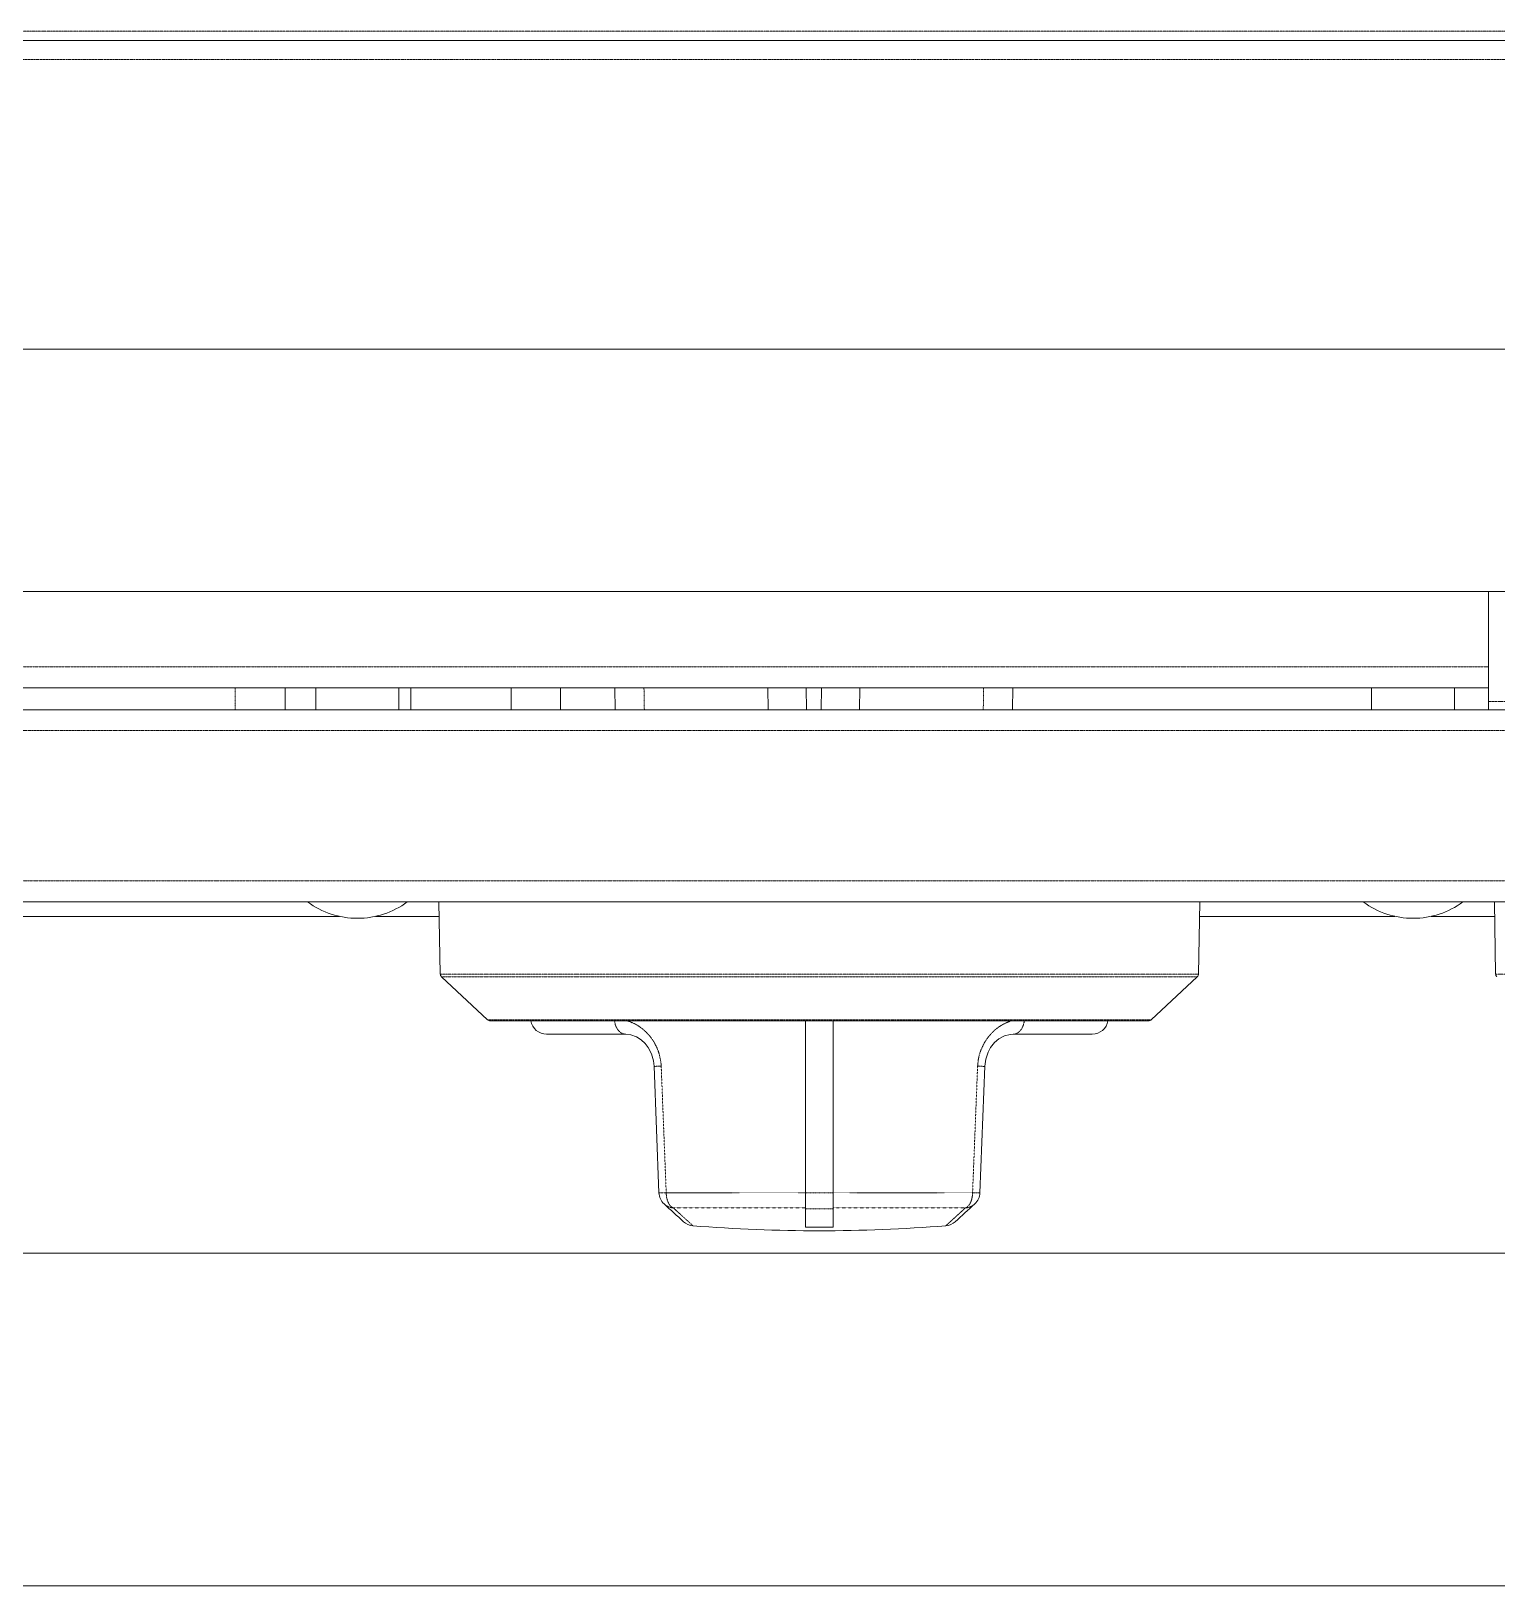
# Model space of a CAD drawing. Header units: millimetres. Extents: x 60499 to 556746, y 248297 to 497145.
# Drawn here: x 258399 to 263025, y 472110 to 477017 of the extents above; entities that cross this region are included whole.
import ezdxf

# ---------------------------------------------------------------- set-up
doc = ezdxf.new("R2010")
doc.units = ezdxf.units.MM
doc.linetypes.add('PHANTOM', pattern=[20, 10, -2, 2, -2, 2, -2])

msp = doc.modelspace()

# ---------------------------------------------------------------- linework, layer by layer
at = {"color": 7, "linetype": 'PHANTOM', "lineweight": 13, "ltscale": 0.03937}
for p, q in [((266995.9, 477017), (246386.7, 477017)), ((246412.8, 476927.6), (266969.9, 476927.6)), ((262998, 475011.1), (250400.6, 475011.1)), ((262998, 474901.1), (263784.9, 474901.1)), ((246031.9, 474809.5), (267366.7, 474809.5)), ((267786.6, 474335), (245612, 474335)), ((260886.6, 474041), (259690.1, 474041)), ((260886.6, 474032), (259694.1, 474032)), ((262083.2, 474041), (260886.6, 474041)), ((262079.2, 474032), (260886.6, 474032)), ((264217.4, 474041), (263020.8, 474041)), ((259839.2, 473896.7), (260886.6, 473896.7)), ((260886.6, 473896.7), (261934.1, 473896.7))]:
    msp.add_line(p, q, dxfattribs=at)
at = {"color": 7, "lineweight": 13, "ltscale": 0.03937}
for p, q in [((246386.7, 476987.2), (266995.9, 476987.2)), ((267616.5, 476013.1), (245781.2, 476013.1)), ((267616.5, 475248.8), (245781.2, 475248.8)), ((262998, 474944.7), (250400.6, 474944.7)), ((246031.9, 474875), (267366.7, 474875)), ((267760.6, 474268.7), (245638, 474268.7)), ((259371.6, 474223.1), (258133.4, 474223.1)), ((259847.8, 473893.3), (260886.6, 473893.3)), ((260886.6, 473893.3), (261925.5, 473893.3)), ((266782.2, 473160.2), (246630.7, 473160.2)), ((266782.2, 473159.8), (246630.7, 473159.8)), ((266782.2, 472110), (246630.7, 472110))]:
    msp.add_line(p, q, dxfattribs=at)
at = {"color": 7, "lineweight": 13, "ltscale": 0.010352}
msp.add_line((262998, 475248.8), (262998, 474901.1), dxfattribs=at)
at = {"color": 7, "linetype": 'PHANTOM', "lineweight": 13, "ltscale": 0.002075}
for p, q in [((259042.4, 474875), (259042.4, 474944.7)), ((260334.2, 474875), (260333, 474944.7)), ((261403.8, 474875), (261405, 474944.7))]:
    msp.add_line(p, q, dxfattribs=at)
at = {"color": 7, "lineweight": 13, "ltscale": 0.002075}
for p, q in [((259200.3, 474875), (259200.3, 474944.7)), ((259297.7, 474944.7), (259297.7, 474875)), ((259559.7, 474944.7), (259559.7, 474875)), ((259597.5, 474875), (259597.5, 474944.7)), ((259913.7, 474944.7), (259913.7, 474875)), ((260069.1, 474944.7), (260069.1, 474875)), ((260241.9, 474875), (260240.6, 474944.7)), ((260724.6, 474875), (260723.6, 474944.7)), ((260845.7, 474875), (260844.5, 474944.7)), ((260893.5, 474944.7), (260892.3, 474875)), ((261013.5, 474875), (261014.4, 474944.7)), ((261496.2, 474875), (261497.4, 474944.7)), ((262629.3, 474944.7), (262629.3, 474875)), ((262891.3, 474944.7), (262891.3, 474875))]:
    msp.add_line(p, q, dxfattribs=at)
at = {"color": 7, "lineweight": 13, "ltscale": 0.000775}
msp.add_line((262998, 474901.1), (262998, 474875), dxfattribs=at)
at = {"color": 7, "lineweight": 13, "ltscale": 0.00678}
for p, q in [((259690.1, 474041), (259686.1, 474268.7)), ((262083.2, 474041), (262087.2, 474268.7)), ((263020.8, 474041), (263016.8, 474268.7))]:
    msp.add_line(p, q, dxfattribs=at)
at = {"color": 7, "lineweight": 13, "ltscale": 0.005984}
msp.add_line((259686.9, 474223.1), (259485.9, 474223.1), dxfattribs=at)
at = {"color": 7, "lineweight": 13, "ltscale": 0.01836}
msp.add_line((262703.1, 474223.1), (262086.4, 474223.1), dxfattribs=at)
at = {"color": 7, "lineweight": 13, "ltscale": 0.005959}
msp.add_line((263017.6, 474223.1), (262817.5, 474223.1), dxfattribs=at)
at = {"color": 7, "lineweight": 13, "ltscale": 0.005906}
for p, q in [((259839.2, 473896.7), (259694.1, 474032)), ((261934.1, 473896.7), (262079.2, 474032))]:
    msp.add_line(p, q, dxfattribs=at)
at = {"color": 7, "lineweight": 13, "ltscale": 0.016151}
for p, q in [((260843, 473893.3), (260843, 473350.7)), ((260930.3, 473893.3), (260930.3, 473350.7))]:
    msp.add_line(p, q, dxfattribs=at)
at = {"color": 7, "lineweight": 13, "ltscale": 0.007428}
for p, q in [((260025.8, 473851.3), (260275.3, 473851.3)), ((261498, 473851.3), (261747.5, 473851.3))]:
    msp.add_line(p, q, dxfattribs=at)
at = {"color": 7, "lineweight": 13, "ltscale": 0.011891}
for p, q in [((260380.1, 473350.6), (260364.8, 473749.8)), ((261393.2, 473350.6), (261408.5, 473749.8))]:
    msp.add_line(p, q, dxfattribs=at)
at = {"color": 7, "lineweight": 13, "ltscale": 0.01189}
msp.add_line((260364.8, 473749.8), (260380.1, 473350.7), dxfattribs=at)
at = {"color": 7, "linetype": 'PHANTOM', "lineweight": 13, "ltscale": 0.011892}
for p, q in [((260387.4, 473750), (260403.2, 473350.8)), ((261370.1, 473350.8), (261385.9, 473750))]:
    msp.add_line(p, q, dxfattribs=at)
at = {"color": 7, "linetype": 'PHANTOM', "lineweight": 13, "ltscale": 0.013092}
for p, q in [((260843, 473350.8), (260403.2, 473350.8)), ((261370.1, 473350.8), (260930.3, 473350.8))]:
    msp.add_line(p, q, dxfattribs=at)
at = {"color": 7, "lineweight": 13, "ltscale": 0.001497}
for p, q in [((260843, 473300.4), (260843, 473350.7)), ((260930.3, 473300.4), (260930.3, 473350.7))]:
    msp.add_line(p, q, dxfattribs=at)
at = {"color": 7, "linetype": 'PHANTOM', "lineweight": 13, "ltscale": 0.0026}
for p, q in [((260930.3, 473350.7), (260843, 473350.7)), ((260930.3, 473300.4), (260843, 473300.4))]:
    msp.add_line(p, q, dxfattribs=at)
at = {"color": 7, "linetype": 'PHANTOM', "lineweight": 13, "ltscale": 0.012417}
for p, q in [((260425.8, 473302.9), (260843, 473302.9)), ((260930.3, 473302.9), (261347.4, 473302.9))]:
    msp.add_line(p, q, dxfattribs=at)
at = {"color": 7, "lineweight": 13, "ltscale": 0.001733}
for p, q in [((260843, 473242.2), (260843, 473300.4)), ((260930.3, 473242.2), (260930.3, 473300.4))]:
    msp.add_line(p, q, dxfattribs=at)
at = {"color": 7, "lineweight": 13, "ltscale": 0.0026}
msp.add_line((260930.3, 473242.2), (260843, 473242.2), dxfattribs=at)
at = {"color": 7, "linetype": 'PHANTOM', "lineweight": 13, "ltscale": 0.03937}
for points in [[(260281.5, 473893.3), (260304.7, 473883.6), (260316.3, 473876.7), (260328, 473868.3), (260339.7, 473858), (260351.3, 473845.4), (260362.6, 473829.7), (260373.2, 473810.2), (260378, 473798.3), (260382.2, 473784.8), (260386.3, 473763.6), (260387.4, 473750)], [(261385.9, 473750), (261388.4, 473773.1), (261392, 473788.1), (261396.5, 473801.5), (261407.1, 473823.9), (261418.4, 473840.8), (261430.1, 473854.5), (261440.8, 473864.6), (261451.6, 473873.1), (261464.4, 473881.2), (261477, 473887.6), (261491.7, 473893.3)], [(260387.4, 473750), (260366.7, 473749.7), (260365, 473749.7), (260364.9, 473749.8), (260364.9, 473749.8), (260364.8, 473749.8)], [(261385.9, 473750), (261407.5, 473749.7), (261408.4, 473749.8), (261408.4, 473749.8), (261408.5, 473749.8)], [(260380.1, 473350.7), (260380.1, 473350.6), (260380.2, 473350.6), (260381.1, 473350.5), (260402.7, 473350.8), (260403.2, 473350.8)], [(261370.1, 473350.8), (261392.1, 473350.5), (261393.1, 473350.6), (261393.1, 473350.6), (261393.2, 473350.6)]]:
    msp.add_lwpolyline(points, dxfattribs=at)
at = {"color": 7, "lineweight": 13, "ltscale": 0.03937}
for points in [[(260275.3, 473851.3), (260291.8, 473849.3), (260309.4, 473842.9), (260323.7, 473833.8), (260336.4, 473821.9), (260346.2, 473809.2), (260356.5, 473789.2), (260362.9, 473767.2), (260364.8, 473749.8)], [(261408.5, 473749.8), (261411.6, 473772.9), (261418.9, 473794.3), (261427.1, 473809.2), (261439.7, 473824.9), (261453.2, 473836.4), (261471, 473846.1), (261488.2, 473850.6), (261498, 473851.3)]]:
    msp.add_lwpolyline(points, dxfattribs=at)
for centre, radius, start, end in [((259428.7, 474481), 264.1, 233.4944, 270), ((259428.7, 474481), 264.1, 270, 306.5056), ((262760.3, 474481), 264.1, 233.4944, 270), ((262760.3, 474481), 264.1, 270, 306.5056), ((259702.7, 474041.2), 12.6, 181, 227), ((262070.6, 474041.2), 12.6, 313, 359), ((263033.4, 474041.2), 12.6, 181, 227), ((259847.8, 473905.9), 12.6, 227, 270), ((260025.8, 473901.7), 50.4, 189.5941, 270), ((261747.5, 473901.7), 50.4, 270, 350.4059), ((261925.5, 473905.9), 12.6, 270, 313), ((260430.5, 473352.6), 50.4, 182.1704, 227.4959), ((260430.5, 473352.6), 50.4, 182.1915, 227.519), ((261342.8, 473352.6), 50.4, 312.5, 357.8085), ((270680.4, 484537.1), 15221.2, 227.49654, 227.80994), ((251092.9, 484537.1), 15221.2, 312.19006, 312.50344), ((260491.8, 473296.7), 50.4, 227.8586, 265.4594), ((260886.6, 478269.6), 5038.9, 265.4597, 270), ((260886.6, 478269.6), 5038.9, 270, 274.5403), ((261281.5, 473296.7), 50.4, 274.5406, 312.1414)]:
    msp.add_arc(centre, radius, start, end, dxfattribs=at)
at = {"color": 7, "linetype": 'PHANTOM', "lineweight": 13, "ltscale": 0.03937}
for centre, radius, start, end in [((271470.3, 485360.2), 16351.1, 227.51049, 227.80408), ((250310.6, 485351.9), 16339.8, 312.196, 312.48979), ((261344.4, 473351), 48.2, 273.6427, 312.4016)]:
    msp.add_arc(centre, radius, start, end, dxfattribs=at)
for centre, major_axis, ratio, start_param, end_param in [((260275.3, 473901.7), (0, -50.4), 0.710181, 4.879767, 6.283157), ((261498, 473901.7), (0, -50.4), 0.710166, 0, 1.403348), ((260430.5, 473352.6), (0, 50.4), 0.541983, 1.605703, 2.972054), ((261342.8, 473352.6), (0, 50.4), 0.541983, 3.311131, 4.677482), ((260430.5, 473352.6), (-34, -37.1), 0.973066, 6.283185, 6.945703)]:
    msp.add_ellipse(centre, major_axis=major_axis, ratio=ratio, start_param=start_param, end_param=end_param, dxfattribs=at)

doc.saveas('drawing.dxf')
